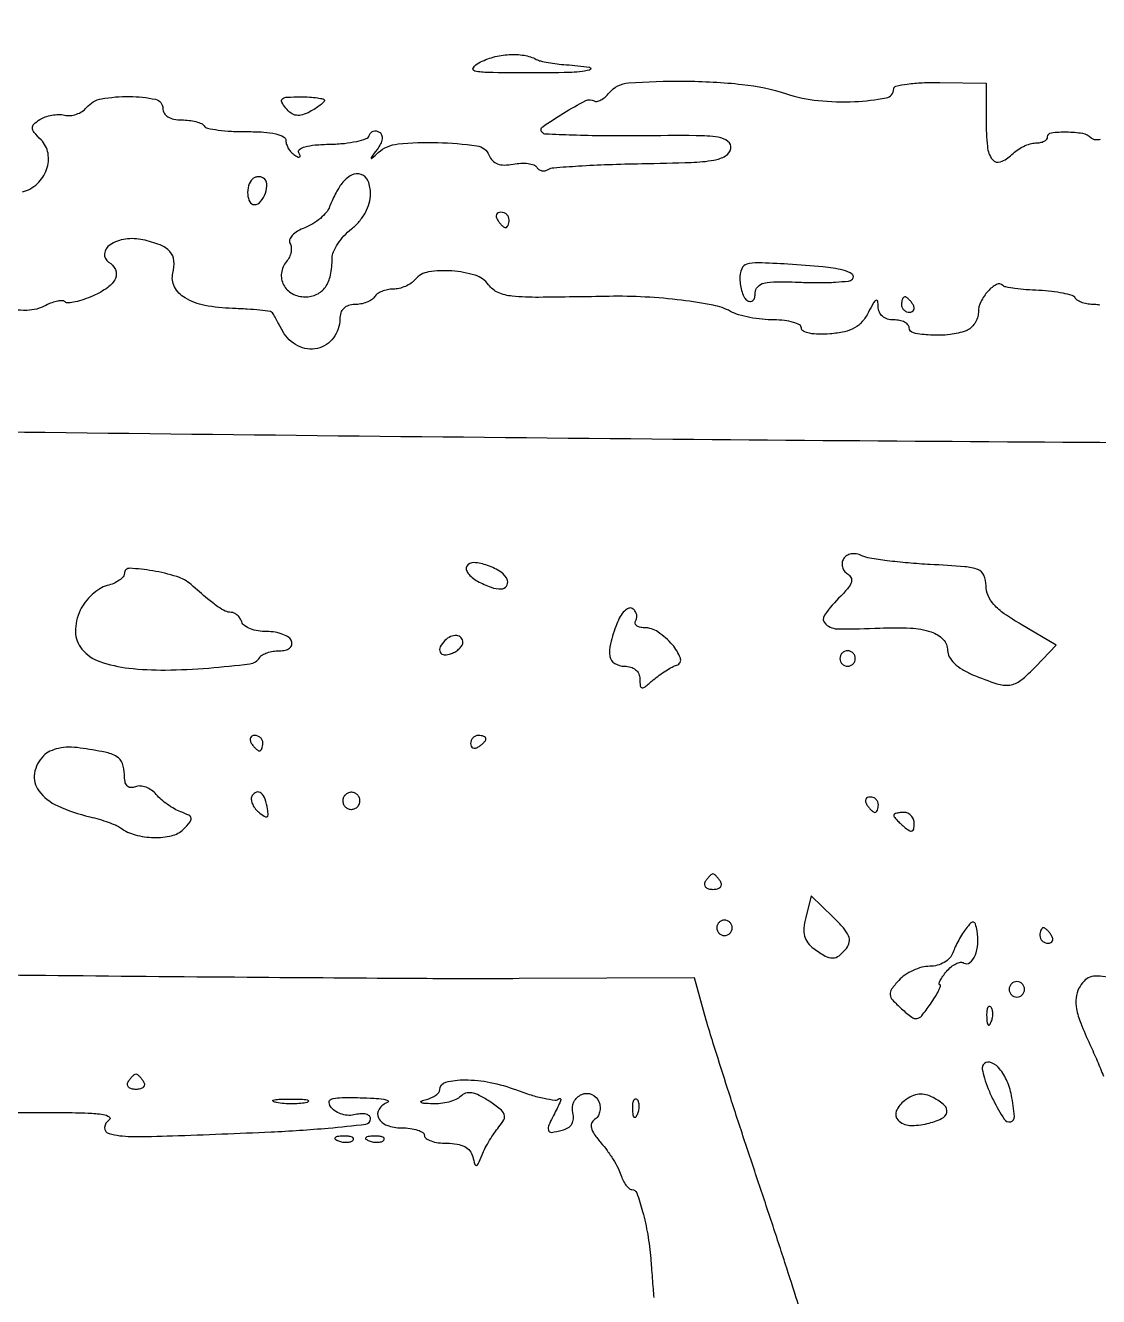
# Model space of a CAD drawing. Extents: x 0 to 5034, y 0 to 2560.
# Drawn here: x 2179.1 to 2318.6, y 1705.1 to 1870.3 of the extents above; entities that cross this region are included whole.
import ezdxf

# ---------------------------------------------------------------- set-up
doc = ezdxf.new("R2010")
doc.units = 0

msp = doc.modelspace()

# ---------------------------------------------------------------- linework, layer by layer
for points in [[(2406.950371, 1873.75196, 0.000174), (2386.246875, 1874.009161, 0.000176), (2362.736705, 1874.284763, 0.000182), (2339.5, 1874.54049, -0.000248), (2316.105314, 1874.801008, -0.00023), (2292.120709, 1875.091008, -0.000229), (2270.784059, 1875.368577, -0.000774)], [(2178.766879, 1848.649288, 0.12492), (2180.677047, 1849.703587, 0.119648), (2181.890482, 1851.556702, 0.128353), (2182.072001, 1853.655492, 0.155287), (2181.168198, 1855.40368, -0.021107), (2180.269414, 1856.381994, -0.160701), (2180.039276, 1856.954571, -0.223548), (2180.234067, 1857.44745, -0.04436), (2181, 1858.049168, -0.060238), (2181.699801, 1858.393191, -0.040496), (2182.562637, 1858.618691, -0.040584), (2183.447477, 1858.701717, -0.06188), (2184.213232, 1858.616238, 0.081939), (2184.954618, 1858.56332, 0.059749), (2185.763721, 1858.737139, 0.059337), (2186.514922, 1859.09955, 0.077664), (2187.085677, 1859.603235, -0.176743), (2189.030325, 1860.737936, -0.047219), (2192.659176, 1861.043318, -0.048689), (2196.042145, 1860.677514, -0.355365), (2197, 1859.5, 0.1393), (2197.17494, 1858.884257, 0.117066), (2197.656831, 1858.403627, 0.088683), (2198.430217, 1858.099992, 0.049343), (2199.440983, 1858, -0.029371), (2200.410565, 1857.942996, -0.03553), (2201.30568, 1857.772258, -0.038298), (2202.016367, 1857.524, -0.15231), (2202.361123, 1857.224707, 0.206716), (2202.795639, 1856.921319, 0.016934), (2204.191682, 1856.684586, 0.020501), (2205.939089, 1856.521405, 0.014276), (2207.919952, 1856.474707, -0.01642), (2210.109364, 1856.413698, -0.041241), (2211.688665, 1856.186093, -0.062835), (2212.688569, 1855.819883, -0.280546), (2212.999811, 1855.309017, 0.083025), (2213.084895, 1854.800649, 0.053435), (2213.339081, 1854.258287, 0.0521), (2213.712855, 1853.765737, 0.066089), (2214.154508, 1853.404508, 0.030542), (2214.584857, 1853.173577, 0.249013), (2214.800472, 1853.185806, 0.364389), (2214.856802, 1853.35179, 0.0455), (2214.673635, 1853.719052, -0.385919), (2214.753661, 1854.15135, -0.096016), (2215.4575, 1854.499793, -0.045934), (2216.800699, 1854.739276, -0.016143), (2218.758563, 1854.841869, 0.020434), (2220.591969, 1854.953718, 0.029549), (2222.193911, 1855.213674, 0.029354), (2223.421521, 1855.564878, 0.231958), (2223.824846, 1855.974538, -0.106091), (2224.03121, 1856.324222, -0.125704), (2224.352115, 1856.532714, -0.122691), (2224.740002, 1856.564556, -0.098143), (2225.133969, 1856.417203, -0.16483), (2225.434677, 1856.053227, -0.123213), (2225.496678, 1855.532854, -0.085848), (2225.297649, 1854.884582, -0.044058), (2224.846786, 1854.160972, 0.001552), (2224.102531, 1853.165869, 0.253244), (2224.083651, 1853.03475, 0.526174), (2224.165654, 1853.013898, 0.002125), (2224.998228, 1853.75, -0.15941), (2227.564524, 1854.871704, -0.030305), (2232.728953, 1855.054172, -0.027144), (2237.807693, 1854.649308, -0.27422), (2239.405449, 1853.3858, 0.100929), (2239.839335, 1852.705264, 0.114117), (2240.488488, 1852.284782, 0.090513), (2241.380881, 1852.134351, 0.043865), (2242.536305, 1852.251691, -0.035394), (2243.537683, 1852.370532, -0.044571), (2244.470164, 1852.331608, -0.051008), (2245.210808, 1852.156057, -0.172317), (2245.592965, 1851.849579, 0.106006), (2245.873169, 1851.557585, 0.099327), (2246.254907, 1851.397639, 0.096161), (2246.679446, 1851.394652, 0.092482), (2247.080738, 1851.549899, -0.11966), (2247.812195, 1851.788556, -0.003576), (2251.043863, 1852.015294, -0.006926), (2254.878998, 1852.203531, -0.004705), (2259.248657, 1852.316211, 0.004176), (2265.673815, 1852.475095, 0.033545), (2268.614877, 1852.770601, 0.089303), (2270.137867, 1853.318503, 0.21771), (2270.813844, 1854.268188, 0.283679), (2270.455567, 1855.211526, 0.129531), (2269.191528, 1855.742032, 0.034092), (2266.297748, 1855.949527, 0.003041), (2258.998229, 1855.930119, -0.004143), (2254.300523, 1855.927983, -0.00647), (2250.256544, 1856.011991, -0.002317), (2246.793608, 1856.144836, -0.187767), (2246.308622, 1856.358044, -0.465207), (2246.373192, 1857.111776, -0.017252), (2249.07943, 1858.884757, -0.017279), (2251.963921, 1860.501747, -0.263333), (2253.06604, 1860.459185, 0.196591), (2253.426362, 1860.399059, 0.068422), (2253.928605, 1860.587829, 0.055223), (2254.484116, 1860.973185, 0.040336), (2255.009138, 1861.51101, -0.204903), (2257.532223, 1862.804932, -0.018771), (2264.732963, 1863.036246, -0.024996), (2272.308796, 1862.616063, -0.05273), (2278.058831, 1861.385966, 0.05359), (2282.172449, 1860.513319, 0.037195), (2286.926905, 1860.38205, 0.03369), (2291.009929, 1860.849988, 0.36201), (2292, 1862.038244, -0.351567), (2292.285681, 1862.394322, -0.020216), (2293.7625, 1862.660145, -0.0236), (2295.699746, 1862.835891, -0.01434), (2298, 1862.869482), (2304, 1862.785022), (2304, 1857.951528, 0.024096), (2304.16473, 1854.535262, 0.137732), (2304.815085, 1852.859024, 0.332451), (2305.879408, 1852.547161, 0.107542), (2307.347952, 1853.490809, -0.045457), (2308.041327, 1854.068396, -0.037057), (2308.875425, 1854.556675, -0.03842), (2309.71774, 1854.891868, -0.075626), (2310.428571, 1855, 0.047857), (2311.029978, 1855.057695, 0.067852), (2311.538393, 1855.230013, 0.088027), (2311.881028, 1855.48399, 0.191625), (2312, 1855.783022, -0.378493), (2312.485675, 1856.3327, -0.03452), (2314.464304, 1856.440574, -0.036455), (2316.542807, 1856.258397, -0.157558), (2317.632248, 1855.701086, 0.117891), (2317.956752, 1855.501818, 0.077551), (2318.39126, 1855.431159, 0.070845), (2318.866223, 1855.49569, 0.069382)], [(2318.801778, 1833.926216, 0.049547), (2318.059017, 1834, -0.039423), (2317.278239, 1834.061658, -0.042476), (2316.53672, 1834.245096, -0.046604), (2315.936042, 1834.513741, -0.126551), (2315.602366, 1834.834368, 0.181429), (2315.169571, 1835.169063, 0.022727), (2314.001688, 1835.47209, 0.024367), (2312.527145, 1835.709594, 0.017954), (2310.877377, 1835.833673, -0.010417), (2309.229113, 1835.932682, -0.014504), (2307.760013, 1836.094691, -0.010881), (2306.559311, 1836.289199, -0.151912), (2306.176037, 1836.49063, 0.330306), (2305.36525, 1836.610973, 0.086227), (2304.2619, 1835.749833, 0.069992), (2303.32002, 1834.362069, 0.114631), (2303, 1832.984544, -0.081329), (2302.881741, 1832.262318, -0.065708), (2302.53535, 1831.555779, -0.066494), (2302.022916, 1830.971343, -0.088164), (2301.418213, 1830.606989, -0.064913), (2299.314963, 1830.099498, -0.040034), (2296.766877, 1830.030442, -0.037399), (2294.559625, 1830.313833, -0.356085), (2294, 1831, 0.191087), (2293.848523, 1831.381882, 0.088204), (2293.4125, 1831.70625, 0.068025), (2292.765418, 1831.926307, 0.048028), (2292, 1832, -0.07216), (2291.173159, 1832.119955, -0.10717), (2290.533856, 1832.470593, -0.116354), (2290.131592, 1833.029394, -0.096257), (2289.985258, 1833.75, 0.049294), (2289.910979, 1834.441992, 0.513567), (2289.689605, 1834.539916, 0.1331), (2289.33838, 1834.180404, 0.010703), (2288.712265, 1833, -0.060895), (2287.907447, 1831.792568, -0.087196), (2286.915045, 1830.978032, -0.074392), (2285.584083, 1830.469723, -0.033318), (2283.727007, 1830.189635, -0.024611), (2282.247437, 1830.139501, -0.045842), (2281.055534, 1830.267477, -0.063394), (2280.251069, 1830.538718, -0.287278), (2280, 1830.939635, 0.271944), (2279.760046, 1831.348189, 0.054969), (2278.952563, 1831.688518, 0.044149), (2277.800484, 1831.923023, 0.028149), (2276.434259, 1832, -0.026884), (2274.91652, 1832.081665, -0.021802), (2273.304802, 1832.327078, -0.022324), (2271.83598, 1832.685506, -0.051899), (2270.788002, 1833.113458, 0.075765), (2268.52452, 1833.91453, 0.016484), (2264.421666, 1834.559599, 0.017217), (2259.683957, 1834.980229, 0.018018), (2255, 1835.064957, -0.002065), (2245.846588, 1834.938487, -0.026439), (2242.421201, 1835.086489, -0.07993), (2240.57198, 1835.569657, -0.13184), (2239.321124, 1836.575514, 0.161736), (2237.594189, 1837.80508, 0.056905), (2234.565146, 1838.369891, 0.057051), (2231.525797, 1838.238148, 0.182286), (2229.791567, 1837.25, -0.071986), (2229.261785, 1836.771291, -0.044627), (2228.525374, 1836.367188, -0.043869), (2227.708914, 1836.092079, -0.0594), (2226.936572, 1836, 0.049861), (2226.195107, 1835.925875, 0.047579), (2225.470682, 1835.70625, 0.05126), (2224.868045, 1835.383352, 0.106123), (2224.5, 1835, -0.111412), (2224.123976, 1834.616444, -0.050262), (2223.49335, 1834.29375, -0.046318), (2222.729296, 1834.074077, -0.046881), (2221.940983, 1834, 0.076467), (2221.123206, 1833.874199, 0.1164), (2220.508446, 1833.50817, 0.118988), (2220.13091, 1832.912819, 0.082255), (2220, 1832.122445, -0.161645), (2219.182227, 1829.659012, -0.180348), (2217.087349, 1828.30768, -0.172859), (2214.547426, 1828.630183, -0.150257), (2212.607183, 1830.5, 0.000663), (2212.164997, 1831.296265, 0.000827), (2211.752103, 1832.03459, 0.000668), (2211.403628, 1832.653374, 0.006364), (2211.251041, 1832.915626, 0.227497), (2210.991742, 1833.086897, 0.006351), (2209.623602, 1833.256938, 0.011816), (2207.972334, 1833.401491, 0.007696), (2206.060424, 1833.493897, -0.038751), (2202.455752, 1833.893345, -0.086555), (2199.88392, 1834.862873, -0.138822), (2198.512239, 1836.301066, -0.187561), (2198.307909, 1838.069445, 0.087162), (2198.44037, 1839.683317, 0.161072), (2197.919676, 1840.876778, 0.119427), (2196.642553, 1841.754774, 0.037778), (2194.409342, 1842.418826, 0.089229), (2192.129884, 1842.499827, 0.108553), (2190.13381, 1841.751403, 0.224094), (2189.427021, 1840.611199, 0.290595), (2189.951442, 1839.530011, -0.147757), (2190.825904, 1838.540653, -0.218154), (2190.826888, 1837.399938, -0.132544), (2189.841772, 1836.211839, -0.049605), (2187.942571, 1835.134873, -0.021182), (2186.729618, 1834.658317, -0.030163), (2185.614634, 1834.347699, -0.030343), (2184.711371, 1834.210518, -0.222426), (2184.311088, 1834.355578, 0.193455), (2183.958231, 1834.506101, 0.05106), (2183.334794, 1834.455485, 0.044063), (2182.579775, 1834.245624, 0.033067), (2181.793653, 1833.889567, -0.118434), (2179.333411, 1833.246594, -0.051221), (2175.937668, 1833.527361, -0.051103)], [(2070.5, 1818.50438, -0.000279), (2097.009173, 1818.276642, -0.000191), (2127.121875, 1817.989613, -0.000192), (2156.146778, 1817.690689, -0.000389), (2179, 1817.428724, 0.000775), (2265.99751, 1816.498604, 0.001126), (2342.761785, 1815.969848, 0.000848)], [(2407.89255, 1744.387972, -0.000153), (2339.836499, 1745.177121, -0.012986)], [(2279.682264, 1703.789091, 0.001428), (2278.090031, 1708.767926, 0.001549), (2276.187427, 1714.597395, 0.00139), (2274.179226, 1720.629947, -0.001635), (2272.1531, 1726.726301, -0.001708), (2270.196541, 1732.747547, -0.001639), (2268.540837, 1737.961406, -0.007542), (2267.636974, 1741), (2266.090839, 1746.5), (2243.295419, 1746.390633, -0.002635), (2230.512386, 1746.39666, -0.000541), (2207.955529, 1746.550569, -0.00057), (2181.748342, 1746.787609, -0.000536), (2155, 1747.088673, 0.00012), (2128.58453, 1747.407934, 0.000138), (2103.379601, 1747.699516, 0.000124), (2082.014209, 1747.93546, 0.000805)], [(2319.819534, 1746.572312, 0.041902), (2318.47717, 1746.73525, 0.100675), (2317.493385, 1746.572813, 0.114774), (2316.730436, 1746.058812, 0.064588), (2316.077866, 1745.145494, 0.095725), (2315.689602, 1743.892688, 0.075521), (2315.748041, 1742.471429, 0.047411), (2316.298555, 1740.603478, 0.013586), (2317.498564, 1737.831311, -0.0079), (2318.449729, 1735.700786, -0.010115), (2319.254274, 1733.708851, -0.008227)], [(2176.470503, 1729), (2183.985251, 1728.984687, -0.007547), (2187.272317, 1728.928366, -0.030755), (2189.261326, 1728.741416, -0.113338), (2190.037325, 1728.430645, -0.53694), (2190.02896, 1728.03906, 0.24055), (2189.432183, 1727.031526, 0.36115), (2190.003181, 1726.249252, 0.060225), (2192.843307, 1725.887126, 0.010528), (2198.247414, 1725.965707, 0.002265), (2211.057107, 1726.479954, 0.010378), (2218.48303, 1726.966359, 0.008718), (2223.365725, 1727.474011, 0.379192), (2224, 1728.190105, 0.21075), (2223.843151, 1728.545699, 0.119664), (2223.4233, 1728.776025, 0.081523), (2222.788619, 1728.840268, 0.048531), (2222.036768, 1728.719866, -0.07314), (2221.199698, 1728.62762, -0.059932), (2220.309716, 1728.767579, -0.061545), (2219.503514, 1729.107144, -0.089361), (2218.914323, 1729.603235, -0.142531), (2218.617021, 1730.288072, -0.352663), (2218.885022, 1730.723554, -0.081309), (2219.975725, 1730.920644, -0.008178), (2222.627555, 1730.921053, -0.009996), (2224.417652, 1730.856235, -0.025875), (2225.701532, 1730.717133, -0.079029), (2226.258996, 1730.534007, -0.642007), (2226.25, 1730.337719, 0.146645), (2225.106712, 1729.423087, 0.278844), (2225.037421, 1728.287972, 0.186288), (2226.128326, 1727.33207, 0.088022), (2228, 1727, -0.031626), (2229.149251, 1726.927234, -0.048861), (2230.11875, 1726.70625, -0.06271), (2230.790443, 1726.384262, -0.254951), (2231, 1726, 0.251165), (2231.205914, 1725.615942, 0.064401), (2231.859711, 1725.29375, 0.049928), (2232.805563, 1725.072808, 0.032437), (2233.926676, 1725, -0.040304), (2235.241713, 1724.893826, -0.080386), (2236.229561, 1724.564759, -0.103972), (2236.898888, 1724.01326, -0.110356), (2237.271918, 1723.25, 0.013576), (2237.542094, 1722.24218, 0.388723), (2237.754147, 1722.115003, 0.243372), (2237.995295, 1722.309503, 0.007798), (2238.497241, 1723.5, -0.025036), (2238.905938, 1724.383025, -0.015149), (2239.472376, 1725.386628, -0.015162), (2240.096829, 1726.35138, -0.025655), (2240.683956, 1727.114052, 0.055539), (2241.324854, 1728.058117, 0.214602), (2241.368131, 1728.748012, 0.138865), (2240.863097, 1729.431863, 0.019673), (2239.425054, 1730.45715, 0.026611), (2238.126712, 1731.212353, 0.076357), (2237.139723, 1731.54075, 0.116783), (2236.355139, 1731.490682, 0.122903), (2235.693098, 1731.093098, -0.092015), (2235.093832, 1730.681458, -0.039103), (2234.172035, 1730.355173, -0.036978), (2233.106471, 1730.152324, -0.039935), (2232.05, 1730.116001, -0.008848), (2230.936053, 1730.186445, -0.136073), (2230.578257, 1730.317592, -0.595993), (2230.598658, 1730.478701, -0.028581), (2231.25, 1730.689326, 0.040769), (2231.919732, 1730.924054, 0.052101), (2232.485938, 1731.250276, 0.061904), (2232.875287, 1731.613329, 0.175954), (2233, 1731.956747, -0.344887), (2233.771973, 1732.942792, -0.061475), (2236.259109, 1733.241553, -0.049131), (2239.563317, 1732.905255, -0.0409), (2242.956763, 1731.924431, 0.016756), (2244.853299, 1731.275642, 0.024102), (2246.573401, 1730.840259, 0.021583), (2247.972645, 1730.619395, 0.219153), (2248.517633, 1730.798845, -0.366977), (2248.663519, 1730.805581, -0.299966), (2248.716095, 1730.65241, -0.044248), (2248.525295, 1730.114123, -0.012578), (2248.135455, 1729.315741, 0.00996), (2247.169179, 1727.362838, 0.180985), (2247.113549, 1726.681402, 0.372805), (2247.524252, 1726.412047, 0.030649), (2248.883825, 1726.679871, 0.072059), (2249.657044, 1727.006462, 0.117577), (2250.161912, 1727.503515, 0.1224), (2250.375989, 1728.15932, 0.082113), (2250.303257, 1728.948345, -0.176147), (2250.436149, 1730.374127, -0.184027), (2251.452261, 1731.349922, -0.206228), (2252.766312, 1731.342596, -0.200644), (2253.683571, 1730.382216, -0.075443), (2253.828151, 1729.722705, -0.075948), (2253.770022, 1729.051575, -0.081889), (2253.524064, 1728.472119, -0.113583), (2253.124276, 1728.076807, 0.161532), (2252.72801, 1727.603397, 0.16224), (2252.694157, 1726.987944, 0.087076), (2253.080842, 1726.167514, 0.025079), (2253.94887, 1725.058954, -0.022072), (2254.755218, 1724.041819, -0.017856), (2255.530936, 1722.884435, -0.018214), (2256.170234, 1721.763557, -0.043673), (2256.537699, 1720.881222, 0.03656), (2256.825649, 1720.161165, 0.047003), (2257.19662, 1719.552609, 0.054787), (2257.590468, 1719.130556, 0.179514), (2257.942388, 1719, -0.316536), (2258.598426, 1718.538435, -0.019214), (2259.362906, 1716.119829, -0.025022), (2260.019882, 1713.149708, -0.022035), (2260.411163, 1710, -0.000291), (2260.501535, 1708.857702, -0.000168), (2260.609104, 1707.481952, -0.000168), (2260.716198, 1706.100363, -0.000281), (2260.805207, 1704.938561, 0.058153)], [(2283.466044, 1690.5, -0.000013), (2282.724808, 1693.135251, -0.000009), (2281.89172, 1696.097547, -0.000009), (2281.095112, 1698.930512, -0.000019), (2280.476781, 1701.129947, 0.008162)]]:
    msp.add_lwpolyline(points, format="xyb")
for points in [[(2245.542302, 1865.865778, 0.063735), (2246.094047, 1865.65734, 0.014435), (2247.076277, 1865.453074, 0.014725), (2248.231551, 1865.282339, 0.013822), (2249.419493, 1865.175571, -0.022962), (2252.459392, 1864.846259, -0.831493), (2252.470425, 1864.47451, -0.047114), (2249.810609, 1864.156474, -0.00714), (2244.449553, 1864.099816, -0.003032), (2239.294266, 1864.15021, -0.046881), (2237.53415, 1864.343774, -0.532453), (2237.356909, 1864.776156, -0.124694), (2238.066434, 1865.415189, -0.055281), (2239.946142, 1866.154257, -0.051036), (2241.993759, 1866.489288, -0.053733), (2243.947103, 1866.397093, -0.083689)], [(2218, 1860.535184, -0.206753), (2217.897955, 1860.298953, -0.023143), (2217.443345, 1859.908995, -0.025055), (2216.830877, 1859.478537, -0.017783), (2216.105005, 1859.056197, -0.048343), (2215.13779, 1858.653196, -0.111953), (2214.35792, 1858.59444, -0.121156), (2213.668151, 1858.877098, -0.062085), (2212.98256, 1859.521013, -0.052715), (2212.458434, 1860.308244, -0.362237), (2212.549626, 1860.729861, -0.154274), (2213.158379, 1860.956626, -0.012613), (2214.877555, 1861, -0.013986), (2216.074614, 1860.966509, -0.022963), (2217.082782, 1860.86346, -0.019219), (2217.854132, 1860.718142, -0.349846)], [(2208.63948, 1850.306147, 0.129546), (2208.135277, 1849.441138, 0.086873), (2208.024079, 1848.295693, 0.106073), (2208.304248, 1847.34955, 0.274485), (2208.893011, 1847, 0.223243), (2209.709738, 1847.383783, 0.089221), (2210.332782, 1848.48658, 0.092338), (2210.520017, 1849.707762, 0.251406), (2210.095806, 1850.440788, 0.085976), (2209.735573, 1850.585524, 0.075821), (2209.331062, 1850.609483, 0.077371), (2208.945359, 1850.512383, 0.096382)], [(2220.277679, 1849.75, 0.028183), (2219.861755, 1849.144892, 0.014694), (2219.40964, 1848.348716, 0.014567), (2218.992318, 1847.502009, 0.021541), (2218.68086, 1846.734992, -0.088134), (2218.254488, 1845.987653, -0.042355), (2217.47662, 1845.199664, -0.040246), (2216.50138, 1844.49344, -0.045778), (2215.465451, 1843.986865, 0.042096), (2214.522051, 1843.534099, 0.069181), (2213.82907, 1842.985369, 0.100344), (2213.480498, 1842.432943, 0.233207), (2213.525916, 1841.958068, -0.117428), (2213.691074, 1841.459332, -0.069141), (2213.658233, 1840.829033, -0.063054), (2213.442471, 1840.16926, -0.062762), (2213.068837, 1839.582943, 0.140222), (2212.415772, 1838.097052, 0.157074), (2212.688799, 1836.562989, 0.148918), (2213.827524, 1835.419699, 0.123557), (2215.5, 1835, 0.108311), (2217.014779, 1835.332029, 0.133121), (2218.12158, 1836.257197, 0.104069), (2218.785459, 1837.816664, 0.048809), (2219, 1840.009207, -0.102817), (2219.176092, 1840.856491, -0.04268), (2219.734375, 1841.890345, -0.039876), (2220.543451, 1842.932499, -0.041127), (2221.5, 1843.82134, 0.049466), (2222.525738, 1844.806789, 0.051606), (2223.321531, 1845.961414, 0.054465), (2223.828674, 1847.189887, 0.07079), (2224, 1848.39392, 0.097006), (2223.676504, 1850.045626, 0.211735), (2222.766296, 1850.922369, 0.217651), (2221.526982, 1850.823946, 0.101443)], [(2240.5, 1845, 0.029505), (2240.768994, 1844.617226, 0.035638), (2241.066025, 1844.29375, 0.038439), (2241.34829, 1844.065539, 0.151918), (2241.559017, 1844, 0.210953), (2241.727648, 1844.07446, 0.081139), (2241.870461, 1844.29375, 0.061769), (2241.967655, 1844.617151, 0.042167), (2242, 1845, 0.105053), (2241.918938, 1845.381556, 0.099167), (2241.688914, 1845.70625, 0.09642), (2241.345238, 1845.923877, 0.093332), (2240.940983, 1846, 0.108972), (2240.586039, 1845.921712, 0.182303), (2240.3746, 1845.70625, 0.161196), (2240.343488, 1845.3821, 0.082592)], [(2272, 1837.372827, 0.040626), (2272.073932, 1836.464422, 0.043166), (2272.29375, 1835.598832, 0.04732), (2272.615866, 1834.895623, 0.123906), (2273, 1834.5, 0.147952), (2273.379356, 1834.399164, 0.191607), (2273.70625, 1834.542253, 0.133074), (2273.927107, 1834.93252, 0.062678), (2274, 1835.511718, -0.189515), (2274.316091, 1836.315711, -0.149721), (2275.131766, 1836.787496, -0.057933), (2276.761277, 1836.969797, -0.009116), (2279.99282, 1836.896889, 0.010494), (2282.335972, 1836.850481, 0.014955), (2284.416278, 1836.915181, 0.01085), (2286.119431, 1837.056351, 0.171914), (2286.635948, 1837.302615, 0.461507), (2286.584713, 1837.946815, 0.100088), (2285.42198, 1838.476068, 0.03411), (2282.796728, 1838.898244, 0.007539), (2278.25, 1839.245274, 0.00641), (2274.348955, 1839.433762, 0.081817), (2272.900576, 1839.247629, 0.231932), (2272.234158, 1838.630661, 0.092287)], [(2293, 1834, 0.105053), (2293.081062, 1833.618444, 0.099167), (2293.311086, 1833.29375, 0.09642), (2293.654762, 1833.076123, 0.093332), (2294.059017, 1833, 0.108972), (2294.413961, 1833.078288, 0.182303), (2294.6254, 1833.29375, 0.161196), (2294.656512, 1833.6179, 0.082592), (2294.5, 1834, 0.029505), (2294.231006, 1834.382774, 0.035638), (2293.933975, 1834.70625, 0.038439), (2293.65171, 1834.934461, 0.151918), (2293.440983, 1835, 0.210953), (2293.272352, 1834.92554, 0.081139), (2293.129539, 1834.70625, 0.061769), (2293.032345, 1834.382849, 0.042167)], [(2285.473035, 1800.95637, 0.104754), (2285.290151, 1800.447193, 0.099115), (2285.324048, 1799.896776, 0.0965), (2285.569758, 1799.390056, 0.093602), (2285.989919, 1799.006231, -0.135666), (2286.441929, 1798.518628, -0.195181), (2286.495566, 1797.939383, -0.100137), (2286.091008, 1797.185981, -0.023255), (2285.118034, 1796.118034, 0.038147), (2283.003345, 1793.653464, 0.398401), (2283.155396, 1792.447017, 0.173578), (2284.867429, 1791.834772, 0.011458), (2290.187283, 1791.958247, -0.02321), (2294.165964, 1791.957093, -0.068017), (2296.856094, 1791.460548, -0.120618), (2298.418401, 1790.48448, -0.195508), (2299, 1789.053933, 0.13129), (2299.222829, 1788.219945, 0.06946), (2299.884615, 1787.368773, 0.056593), (2300.917651, 1786.570063, 0.038006), (2302.25, 1785.894747, 0.01763), (2305.40667, 1784.71417, 0.113672), (2307.089697, 1784.551659, 0.139001), (2308.511003, 1785.163234, 0.03107), (2310.471811, 1786.970577), (2313.123032, 1789.737855), (2308.561516, 1792.411081, -0.02017), (2306.373581, 1793.814794, -0.056465), (2305.010322, 1795.019105, -0.082815), (2304.260427, 1796.191204, -0.101322), (2304, 1797.46315, 0.102032), (2303.722035, 1798.81112, 0.202984), (2302.948651, 1799.551426, 0.071937), (2301.251709, 1799.929822, 0.006019), (2296.75, 1800.217123, -0.00865), (2293.853269, 1800.417302, -0.010478), (2291.145338, 1800.708848, -0.009201), (2288.886303, 1801.042433, -0.068332), (2287.851151, 1801.364301, 0.065074), (2287.136437, 1801.591627, 0.087186), (2286.45762, 1801.594376, 0.099383), (2285.8851, 1801.373635, 0.113258)], [(2192, 1799.064365, -0.178676), (2191.839772, 1798.630304, -0.06204), (2191.339063, 1798.173446, -0.052049), (2190.611113, 1797.764626, -0.040388), (2189.75, 1797.472583, 0.079517), (2188.797644, 1797.064373, 0.044692), (2187.795671, 1796.297966, 0.043202), (2186.898477, 1795.319613, 0.053921), (2186.256539, 1794.268024, 0.111363), (2185.639858, 1791.490935, 0.175506), (2186.469888, 1789.222481, 0.134561), (2188.807801, 1787.605677, 0.05638), (2192.570595, 1786.744933, 0.030426), (2197.31082, 1786.501031, 0.018117), (2202.958195, 1786.759038, 0.010541), (2208.292401, 1787.310231, 0.22708), (2209.58743, 1788.141465, -0.127697), (2209.93238, 1788.471433, -0.046285), (2210.556812, 1788.747805, -0.042175), (2211.328578, 1788.936569, -0.038914), (2212.14235, 1789, 0.055854), (2212.919444, 1789.08708, 0.1105), (2213.477163, 1789.35189, 0.156887), (2213.752243, 1789.757305, 0.154369), (2213.7417, 1790.25, 0.161685), (2213.378278, 1790.72974, 0.058639), (2212.612943, 1791.132812, 0.050502), (2211.606673, 1791.407721, 0.041466), (2210.495884, 1791.5, -0.041476), (2209.385397, 1791.592276, -0.050599), (2208.380035, 1791.867188, -0.058803), (2207.616078, 1792.27027, -0.162165), (2207.254184, 1792.75, 0.06408), (2207.021709, 1793.227906, 0.063575), (2206.675289, 1793.632812, 0.069356), (2206.272467, 1793.906992, 0.115289), (2205.87446, 1794, -0.111731), (2205.119454, 1794.170848, -0.04038), (2204.16245, 1794.726181, -0.023768), (2202.824468, 1795.751872, -0.005587), (2200.69021, 1797.596515, 0.106283), (2198.821545, 1798.647028, 0.033272), (2195.679011, 1799.395603, 0.029362), (2192.690759, 1799.721477, 0.42891)], [(2236.503817, 1800.006176, 0.204984), (2236.439805, 1799.580355, 0.091978), (2236.684851, 1799.057946, 0.068511), (2237.196181, 1798.518714, 0.045969), (2237.90625, 1798.050173, 0.034731), (2239.659104, 1797.263267, 0.095146), (2240.992654, 1797.044216, 0.235037), (2241.668841, 1797.403676, 0.240017), (2241.781834, 1798.154497, 0.168619), (2240.957044, 1799.226392, 0.060936), (2239.210211, 1800.089975, 0.063877), (2237.423565, 1800.470471, 0.282006)], [(2255.998127, 1792.495075, 0.026611), (2255.167852, 1789.904105, 0.109748), (2255.10523, 1788.269015, 0.214507), (2255.73553, 1787.353518, 0.137159), (2257, 1787, -0.07174), (2257.808103, 1786.883454, -0.10155), (2258.447883, 1786.543127, -0.113349), (2258.85511, 1786.011628, -0.107422), (2259, 1785.345012, 0.028491), (2259.052241, 1784.428966, 0.36006), (2259.284064, 1784.206126, 0.189584), (2259.694935, 1784.333355, 0.010407), (2260.75, 1785.214525, -0.02097), (2261.516486, 1785.827671, -0.017904), (2262.372293, 1786.40936, -0.018278), (2263.189425, 1786.882236, -0.047853), (2263.815254, 1787.141264, 0.432547), (2264.26525, 1788.055231, 0.089917), (2263.236114, 1789.778607, 0.063763), (2261.350178, 1791.452017, 0.150728), (2259.573688, 1792, -0.055152), (2258.966696, 1792.067158, -0.119224), (2258.547912, 1792.273452, -0.18951), (2258.380869, 1792.57837, -0.171701), (2258.457295, 1792.930902, 0.108577), (2258.598749, 1793.334287, 0.099713), (2258.564529, 1793.7732, 0.09544), (2258.359439, 1794.18009, 0.090254), (2258.014439, 1794.491076, 0.241403), (2257.54915, 1794.5283, 0.096908), (2257.002147, 1794.164326, 0.066618), (2256.454573, 1793.455014, 0.040287)], [(2233.666667, 1790.333333, 0.0791), (2233.060596, 1789.497758, 0.235886), (2233.056232, 1788.811011, 0.280386), (2233.579788, 1788.477556, 0.096999), (2234.5, 1788.638374, 0.048303), (2235.073796, 1788.924763, 0.053891), (2235.559375, 1789.307216, 0.061199), (2235.891374, 1789.723081, 0.13875), (2236, 1790.106989, 0.191777), (2235.767855, 1790.689978, 0.180985), (2235.19172, 1790.971699, 0.130128), (2234.407226, 1790.843408, 0.091378)], [(2285, 1788, 0.099038), (2285.076342, 1787.618362, 0.097945), (2285.29375, 1787.29375, 0.097945), (2285.618362, 1787.076342, 0.099038), (2286, 1787, 0.099038), (2286.381638, 1787.076342, 0.097945), (2286.70625, 1787.29375, 0.097945), (2286.923658, 1787.618362, 0.099038), (2287, 1788, 0.099038), (2286.923658, 1788.381638, 0.097945), (2286.70625, 1788.70625, 0.097945), (2286.381638, 1788.923658, 0.099038), (2286, 1789, 0.099038), (2285.618362, 1788.923658, 0.097945), (2285.29375, 1788.70625, 0.097945), (2285.076342, 1788.381638, 0.099038)], [(2208.5, 1777, 0.029505), (2208.768994, 1776.617226, 0.035638), (2209.066025, 1776.29375, 0.038439), (2209.34829, 1776.065539, 0.151918), (2209.559017, 1776, 0.210953), (2209.727648, 1776.07446, 0.081139), (2209.870461, 1776.29375, 0.061769), (2209.967655, 1776.617151, 0.042167), (2210, 1777, 0.105053), (2209.918938, 1777.381556, 0.099167), (2209.688914, 1777.70625, 0.09642), (2209.345238, 1777.923877, 0.093332), (2208.940983, 1778, 0.108972), (2208.586039, 1777.921712, 0.182303), (2208.3746, 1777.70625, 0.161196), (2208.343488, 1777.3821, 0.082592)], [(2237, 1776.940983, 0.108972), (2237.078288, 1776.586039, 0.182303), (2237.29375, 1776.3746, 0.161196), (2237.6179, 1776.343488, 0.082592), (2238, 1776.5, 0.029505), (2238.382774, 1776.768994, 0.035638), (2238.70625, 1777.066025, 0.038439), (2238.934461, 1777.34829, 0.151918), (2239, 1777.559017, 0.210953), (2238.92554, 1777.727648, 0.081139), (2238.70625, 1777.870461, 0.061769), (2238.382849, 1777.967655, 0.042167), (2238, 1778, 0.105053), (2237.618444, 1777.918938, 0.099167), (2237.29375, 1777.688914, 0.09642), (2237.076123, 1777.345238, 0.093332)], [(2181.486343, 1775.343486, 0.156527), (2180.312938, 1773.061039, 0.206393), (2180.869172, 1770.814764, 0.124602), (2183.338125, 1768.846406, 0.04857), (2187.5, 1767.429835, -0.013946), (2188.721863, 1767.106238, -0.014335), (2189.9125, 1766.717672, -0.014203), (2190.923665, 1766.322536, -0.057134), (2191.5, 1765.996308, 0.091472), (2193.418548, 1765.077148, 0.060569), (2195.842711, 1764.727234, 0.062875), (2198.144545, 1764.965681, 0.140053), (2199.670691, 1765.813548, 0.020022), (2200.536018, 1766.751097, 0.217101), (2200.673726, 1767.234071, 0.246), (2200.392666, 1767.61775, 0.025463), (2199.329521, 1768.073806, -0.040387), (2198.508523, 1768.455356, -0.024989), (2197.609917, 1769.025949, -0.024996), (2196.773308, 1769.682906, -0.040623), (2196.142169, 1770.328697, 0.066637), (2195.543021, 1770.881285, 0.064455), (2194.813092, 1771.264252, 0.069595), (2194.068514, 1771.427228, 0.111186), (2193.426887, 1771.33357, -0.104984), (2192.803462, 1771.234749, -0.199504), (2192.352805, 1771.450129, -0.139134), (2192.082223, 1772.003714, -0.044564), (2192, 1772.924396, 0.088593), (2191.744284, 1774.356286, 0.171359), (2191.01031, 1775.240409, 0.086859), (2189.491463, 1775.821182, 0.012813), (2186.236343, 1776.367607, 0.036871), (2184.755019, 1776.46698, 0.051453), (2183.435965, 1776.321912, 0.059175), (2182.330848, 1775.942682, 0.084354)], [(2208.611146, 1770.179838, 0.14929), (2208.4922, 1769.727586, 0.082515), (2208.608881, 1769.163196, 0.069725), (2208.935862, 1768.575529, 0.057839), (2209.430717, 1768.057499, 0.019148), (2210.164781, 1767.494308, 0.231359), (2210.506105, 1767.438726, 0.335379), (2210.675915, 1767.671466, 0.032229), (2210.615318, 1768.415248, 0.04703), (2210.295141, 1769.725197, 0.12951), (2209.769411, 1770.508192, 0.268114), (2209.174461, 1770.62756, 0.174572)], [(2220.552786, 1770.08541, 0.099038), (2220.401684, 1769.679226, 0.097945), (2220.417584, 1769.244476, 0.097945), (2220.597789, 1768.848514, 0.099038), (2220.91459, 1768.552786, 0.099038), (2221.320774, 1768.401684, 0.097945), (2221.755524, 1768.417584, 0.097945), (2222.151486, 1768.597789, 0.099038), (2222.447214, 1768.91459, 0.099038), (2222.598316, 1769.320774, 0.097945), (2222.582416, 1769.755524, 0.097945), (2222.402211, 1770.151486, 0.099038), (2222.08541, 1770.447214, 0.099038), (2221.679226, 1770.598316, 0.097945), (2221.244476, 1770.582416, 0.097945), (2220.848514, 1770.402211, 0.099038)], [(2288.5, 1769, 0.029505), (2288.768994, 1768.617226, 0.035638), (2289.066025, 1768.29375, 0.038439), (2289.34829, 1768.065539, 0.151918), (2289.559017, 1768, 0.210953), (2289.727648, 1768.07446, 0.081139), (2289.870461, 1768.29375, 0.061769), (2289.967655, 1768.617151, 0.042167), (2290, 1769, 0.105053), (2289.918938, 1769.381556, 0.099167), (2289.688914, 1769.70625, 0.09642), (2289.345238, 1769.923877, 0.093332), (2288.940983, 1770, 0.108972), (2288.586039, 1769.921712, 0.182303), (2288.3746, 1769.70625, 0.161196), (2288.343488, 1769.3821, 0.082592)], [(2292, 1767.622445, 0.165873), (2292.070282, 1767.41642, 0.018608), (2292.391667, 1767.030742, 0.020979), (2292.822677, 1766.589687, 0.015561), (2293.333333, 1766.138321, 0.02929), (2293.9985, 1765.649087, 0.21616), (2294.378468, 1765.591728, 0.284908), (2294.603985, 1765.838836, 0.046192), (2294.666667, 1766.515876, 0.088623), (2294.565435, 1767.082526, 0.094873), (2294.275, 1767.564039, 0.099964), (2293.84199, 1767.886165, 0.110531), (2293.333333, 1768, 0.02678), (2292.822428, 1767.972616, 0.042237), (2292.391667, 1767.889093, 0.051723), (2292.088118, 1767.768099, 0.278952)], [(2267.5, 1759, 0.146489), (2267.397987, 1758.620597, 0.191582), (2267.538811, 1758.29375, 0.134005), (2267.925364, 1758.072951, 0.063222), (2268.5, 1758, 0.063222), (2269.074636, 1758.072951, 0.134005), (2269.461189, 1758.29375, 0.191582), (2269.602013, 1758.620597, 0.146489), (2269.5, 1759, 0.025622), (2269.235369, 1759.382847, 0.032351), (2268.951311, 1759.70625, 0.033983), (2268.686704, 1759.937141, 0.163822), (2268.5, 1760, 0.163822), (2268.313296, 1759.937141, 0.033983), (2268.048689, 1759.70625, 0.032351), (2267.764631, 1759.382847, 0.025622)], [(2280.553289, 1754.356298, 0.038107), (2280.314639, 1752.963754, 0.087689), (2280.400747, 1751.907974, 0.103251), (2280.826174, 1751.053781, 0.067997), (2281.619171, 1750.289202, 0.02773), (2283.094796, 1749.330988, 0.133333), (2284.055378, 1749.0802, 0.1678), (2284.888525, 1749.377002, 0.05088), (2285.859268, 1750.330429, 0.132773), (2286.220874, 1751.12156, 0.143864), (2286.118793, 1751.960749, 0.079865), (2285.470608, 1752.980503, 0.020307), (2284.106961, 1754.397525), (2281.250496, 1757.134192)], [(2269, 1753, 0.099038), (2269.076342, 1752.618362, 0.097945), (2269.29375, 1752.29375, 0.097945), (2269.618362, 1752.076342, 0.099038), (2270, 1752, 0.099038), (2270.381638, 1752.076342, 0.097945), (2270.70625, 1752.29375, 0.097945), (2270.923658, 1752.618362, 0.099038), (2271, 1753, 0.099038), (2270.923658, 1753.381638, 0.097945), (2270.70625, 1753.70625, 0.097945), (2270.381638, 1753.923658, 0.099038), (2270, 1754, 0.099038), (2269.618362, 1753.923658, 0.097945), (2269.29375, 1753.70625, 0.097945), (2269.076342, 1753.381638, 0.099038)], [(2301.405235, 1752.905726, 0.025814), (2300.940635, 1752.241066, 0.014939), (2300.448801, 1751.398869, 0.014905), (2300.00474, 1750.522248, 0.024163), (2299.686619, 1749.75, -0.102622), (2299.268591, 1749.063516, -0.072944), (2298.56231, 1748.499732, -0.067477), (2297.664239, 1748.127118, -0.064725), (2296.686372, 1748, 0.064862), (2295.65474, 1747.865608, 0.041991), (2294.519511, 1747.46018, 0.041743), (2293.45795, 1746.86585, 0.060426), (2292.646892, 1746.162314, 0.027529), (2291.721148, 1745.018746, 0.183705), (2291.53469, 1744.323763, 0.164032), (2291.846957, 1743.636375, 0.020917), (2293.020849, 1742.481132, 0.0201), (2294.339297, 1741.381015, 0.205585), (2295.013208, 1741.209184, 0.186897), (2295.637713, 1741.57124, 0.016216), (2296.760755, 1743.068818, 0.01428), (2297.379624, 1744.008375, 0.025968), (2297.821873, 1744.81413, 0.027238), (2298.077843, 1745.427093, 0.456998), (2297.981811, 1745.596305, -0.432249), (2297.889033, 1745.745106, -0.052721), (2298.042003, 1746.146859, -0.036767), (2298.374404, 1746.698066, -0.019145), (2298.863307, 1747.335295, -0.046312), (2299.450968, 1747.923091, -0.060811), (2300.088683, 1748.333181, -0.074813), (2300.677797, 1748.515843, -0.178069), (2301.12037, 1748.425607, 0.321567), (2301.889888, 1748.478536, 0.123116), (2302.562515, 1749.391674, 0.078158), (2302.930169, 1750.934888, 0.067764), (2302.834574, 1752.597312, 0.023604), (2302.614399, 1753.497176, 0.27437), (2302.35928, 1753.733928, 0.264065), (2302.021158, 1753.627915, 0.022242)], [(2311, 1752, 0.105053), (2311.081062, 1751.618444, 0.099167), (2311.311086, 1751.29375, 0.09642), (2311.654762, 1751.076123, 0.093332), (2312.059017, 1751, 0.108972), (2312.413961, 1751.078288, 0.182303), (2312.6254, 1751.29375, 0.161196), (2312.656512, 1751.6179, 0.082592), (2312.5, 1752, 0.029505), (2312.231006, 1752.382774, 0.035638), (2311.933975, 1752.70625, 0.038439), (2311.65171, 1752.934461, 0.151918), (2311.440983, 1753, 0.210953), (2311.272352, 1752.92554, 0.081139), (2311.129539, 1752.70625, 0.061769), (2311.032345, 1752.382849, 0.042167)], [(2307, 1745, 0.099038), (2307.076342, 1744.618362, 0.097945), (2307.29375, 1744.29375, 0.097945), (2307.618362, 1744.076342, 0.099038), (2308, 1744, 0.099038), (2308.381638, 1744.076342, 0.097945), (2308.70625, 1744.29375, 0.097945), (2308.923658, 1744.618362, 0.099038), (2309, 1745, 0.099038), (2308.923658, 1745.381638, 0.097945), (2308.70625, 1745.70625, 0.097945), (2308.381638, 1745.923658, 0.099038), (2308, 1746, 0.099038), (2307.618362, 1745.923658, 0.097945), (2307.29375, 1745.70625, 0.097945), (2307.076342, 1745.381638, 0.099038)], [(2304.078947, 1741.416667, 0.018894), (2304.137993, 1740.670344, 0.168741), (2304.279315, 1740.37858, 0.470617), (2304.461564, 1740.395823, 0.054073), (2304.683114, 1740.8125, 0.051402), (2304.839148, 1741.359369, 0.05415), (2304.876576, 1741.916927, 0.060344), (2304.797407, 1742.402231, 0.126455), (2304.604167, 1742.729167, 0.296942), (2304.385309, 1742.77538, 0.208169), (2304.200665, 1742.592839, 0.077125), (2304.089945, 1742.112848, 0.028489)], [(2303.621421, 1735.196463, 0.183929), (2303.513224, 1734.633212, 0.026746), (2303.781094, 1733.476099, 0.027321), (2304.266639, 1732.084033, 0.020315), (2304.946645, 1730.604653, 0.021206), (2306.34399, 1728.129157, 0.329335), (2307.198145, 1727.789768, 0.367919), (2307.690493, 1728.497802, 0.022854), (2307.29729, 1731.225158, 0.060096), (2306.649235, 1733.255733, 0.079619), (2305.574873, 1734.867702, 0.14186), (2304.469397, 1735.533627, 0.330711)], [(2194.5, 1733, -0.146489), (2194.602013, 1732.620597, -0.191582), (2194.461189, 1732.29375, -0.134005), (2194.074636, 1732.072951, -0.063222), (2193.5, 1732, -0.063222), (2192.925364, 1732.072951, -0.134005), (2192.538811, 1732.29375, -0.191582), (2192.397987, 1732.620597, -0.146489), (2192.5, 1733, -0.025622), (2192.764631, 1733.382847, -0.032351), (2193.048689, 1733.70625, -0.033983), (2193.313296, 1733.937141, -0.163822), (2193.5, 1734, -0.163822), (2193.686704, 1733.937141, -0.033983), (2193.951311, 1733.70625, -0.032351), (2194.235369, 1733.382847, -0.025622)], [(2293.38814, 1730.528574, 0.133915), (2292.333565, 1729.193652, 0.305604), (2292.565759, 1727.991635, 0.186828), (2294.067053, 1727.325878, 0.073609), (2296.355355, 1727.553053, 0.044125), (2298.219632, 1728.200159, 0.234268), (2298.885575, 1729.009881, 0.276967), (2298.591041, 1729.921971, 0.056726), (2297.13814, 1730.92607, 0.059929), (2296.171756, 1731.302766, 0.089632), (2295.270194, 1731.368862, 0.084656), (2294.365708, 1731.114137, 0.048167)], [(2215.761659, 1730.31292, -0.041951), (2214.934218, 1730.169017, -0.020826), (2213.869594, 1730.119272, -0.020511), (2212.754739, 1730.159391, -0.028254), (2211.761659, 1730.292739, -0.082665), (2211.319562, 1730.45659, -0.67161), (2211.339362, 1730.605813, -0.053901), (2212.071102, 1730.715166, -0.008901), (2213.5, 1730.747817, -0.009782), (2214.938425, 1730.726931, -0.038992), (2215.814362, 1730.62839, -0.417468), (2215.916221, 1730.476221, -0.285845)], [(2258.683114, 1728.8125, -0.054073), (2258.461564, 1728.395823, -0.470617), (2258.279315, 1728.37858, -0.168741), (2258.137993, 1728.670344, -0.018894), (2258.078947, 1729.416667, -0.028489), (2258.089945, 1730.112848, -0.077125), (2258.200665, 1730.592839, -0.208169), (2258.385309, 1730.77538, -0.296942), (2258.604167, 1730.729167, -0.126455), (2258.797407, 1730.402231, -0.060344), (2258.876576, 1729.916927, -0.05415), (2258.839148, 1729.359369, -0.051402)], [(2219.8125, 1725.316886, 0.051402), (2220.359369, 1725.160852, 0.05415), (2220.916927, 1725.123424, 0.060344), (2221.402231, 1725.202593, 0.126455), (2221.729167, 1725.395833, 0.296942), (2221.77538, 1725.614691, 0.208169), (2221.592839, 1725.799335, 0.077125), (2221.112848, 1725.910055, 0.028489), (2220.416667, 1725.921053, 0.018894), (2219.670344, 1725.862007, 0.168741), (2219.37858, 1725.720685, 0.470617), (2219.395823, 1725.538436, 0.054073)], [(2223.8125, 1725.316886, 0.051402), (2224.359369, 1725.160852, 0.05415), (2224.916927, 1725.123424, 0.060344), (2225.402231, 1725.202593, 0.126455), (2225.729167, 1725.395833, 0.296942), (2225.77538, 1725.614691, 0.208169), (2225.592839, 1725.799335, 0.077125), (2225.112848, 1725.910055, 0.028489), (2224.416667, 1725.921053, 0.018894), (2223.670344, 1725.862007, 0.168741), (2223.37858, 1725.720685, 0.470617), (2223.395823, 1725.538436, 0.054073)]]:
    msp.add_lwpolyline(points, format="xyb", close=True)

doc.saveas('drawing.dxf')
